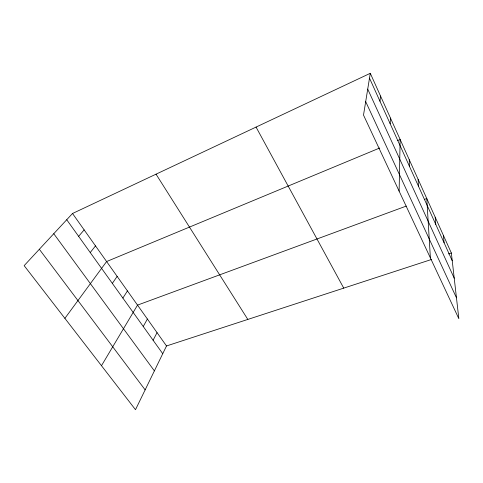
<?xml version="1.0" encoding="UTF-8"?>
<svg xmlns="http://www.w3.org/2000/svg" width="483" height="483" viewBox="0 0 483 483"><rect width="100%" height="100%" fill="white"/><g stroke="black" fill="none" stroke-linecap="round" stroke-linejoin="round"><path stroke-width="0.72" d="M399.121 191.153L400.153 139.502L397.424 140.638M390.161 123.733L390.487 118.081M379.988 101.279L380.538 96.02M370.286 73.301L363.506 115.093L458.85 318.702L451.351 253.001L370.286 73.301L72.516 213.492L24.15 265.644L135.494 409.699L166.508 345.967L431.379 259.516M153.099 340.237L157.047 332.636M143.246 326.484L147.393 319.022M101.484 365.697L137.522 305.117L406.269 206.084M122.875 298.071L127.446 290.905M112.352 283.388L117.14 276.385M64.885 318.345L106.61 261.538L379.698 148.009M90.243 252.543L95.507 245.895M78.626 236.338L84.151 229.884M424.66 199.31L426.779 198.525L430.389 257.922M448.502 253.931L451.351 253.001M39.334 249.27L145.142 389.878M53.764 233.712L154.385 370.884M66.726 219.741L162.747 353.695M72.516 213.492L166.508 345.967M156.033 174.176L247.821 319.426M256.056 127.083L343.739 288.122M365.691 101.617L456.471 297.83M367.72 89.12L454.231 278.208M369.501 78.137L452.239 260.754M443.376 235.312L444.119 242.822M435.189 217.163L435.775 224.408M418.145 179.386L418.399 186.058M409.276 159.722L409.343 166.074"/></g></svg>
